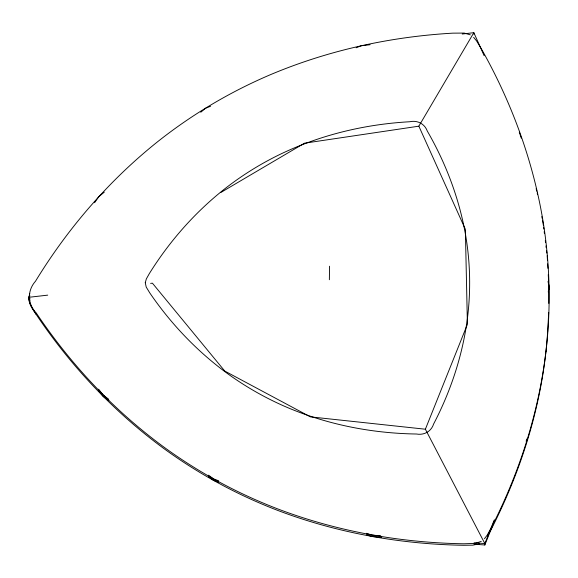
<?xml version="1.0" encoding="UTF-8"?>
<svg xmlns="http://www.w3.org/2000/svg" width="578" height="578" viewBox="0 0 578 578"><rect width="100%" height="100%" fill="white"/><g stroke="black" fill="none" stroke-linecap="round" stroke-linejoin="round"><path stroke-width="0.87" d="M548.695 312.445L547.641 332.191M548.811 303.436L548.804 284.528M329.366 279.73L329.554 266.212M473.815 34.088L473.837 32.679L462.212 34.03M474.061 544.18L484.841 544.989L484.855 543.587L494.176 520.142M29.196 295.669C27.701 302.728 32.592 308.789 36.139 314.367C70.791 366.069 114.003 412.078 164.268 448.86A490.065 481.387 0.8 0 0 279.586 511.118C338.433 533.183 401.103 544.259 463.881 545.285L472.862 545.155L479.4 543.804M547.496 333.983C542.785 401.977 522.259 468.31 491.43 528.913L487.565 535.972M29.016 296.687C28.214 303.378 32.773 309.042 36.139 314.367M548.255 292.063L549.028 286.717L548.031 281.407M548.753 289.903L549.006 288.126M545.986 351.287C538.653 412.699 519.579 472.407 491.452 527.418L487.175 535.163L484.443 538.775M29.442 294.643L29.767 293.61M484.841 544.989L494.826 519.875M526.103 441.18L527.107 438.673M474.083 542.778L484.855 543.587L425.386 429.216L467.407 324.316L465.355 229.278L418.848 126.177L473.837 32.679L484.154 55.719M29.948 295.813L28.922 297.287L28.9 298.696L29.991 300.134M94.619 202.661L98.722 196.751L104.278 192.149M200.747 112.262L205.602 108.238L210.623 106.222M220.904 192.438L304.469 143.2L418.848 126.177M481.257 541.398L475.217 543.399L463.903 543.79C401.125 542.764 338.448 531.688 279.608 509.623A490.065 481.387 0.8 0 1 164.289 447.365C114.025 410.575 70.812 364.574 36.161 312.871C27.426 303.884 27.123 290.597 35.482 281.248C67.872 228.187 109.054 180.459 157.693 141.668A490.065 481.387 0.8 0 1 270.222 74.772C328.087 50.329 390.229 36.725 452.885 33.148L464.206 33.083L470.326 34.832M356.149 47.772L361.163 45.756L370.108 44.716M47.714 295.141L28.922 297.287L30.013 298.725M150.62 283.386L152.411 283.177L224.763 371.054L310.372 416.861L425.386 429.216M380.707 535.777L371.726 535.105L366.625 533.292M381.581 537.251L371.705 536.507L366.604 534.701M218.708 480.802L213.607 478.996L208.579 475.174M218.686 482.211L213.585 480.397L208.557 476.575M108.743 399.275L103 394.904L98.643 389.167M108.729 400.684L102.978 396.313L98.621 390.569M473.628 37.324L476.503 40.821L481.12 48.386C511.581 102.19 533.219 161.067 543.197 222.147A489.421 480.752 0.8 0 1 545.986 351.287M519.29 132.196L521.269 138.164M536.138 188.623L536.817 191.195M537.215 192.929L537.554 194.685M541.81 216.62L542.157 218.376M542.496 220.131L543.399 225.42M543.623 227.205L543.847 228.989M544.18 231.662L544.404 233.447M545.3 240.585L545.516 242.363M545.964 245.932L546.188 247.716M546.521 250.39L546.86 253.063M547.193 255.743L547.445 260.237M547.648 263.835L547.901 268.337M548.255 274.629L548.609 280.93M145.273 282.714L146.205 287.042L149.774 292.909C171.442 324.619 198.406 352.717 229.639 375.122A306.398 300.965 0.8 0 0 282.62 405.431C324.641 424.108 370.534 433.319 416.442 434.013C424.042 435.436 431.282 431.477 433.623 423.992C451.136 390.425 463.079 353.895 467.674 316.274A293.552 288.35 0.8 0 0 465.969 237.305C459.748 199.887 446.245 163.877 427.301 131.069C424.642 123.685 417.244 120.014 409.701 121.748C363.887 124.306 318.435 135.368 277.238 155.742A306.398 300.965 0.8 0 0 225.601 188.182C195.371 211.837 169.636 241.012 149.355 273.567L146.328 278.928L145.273 282.714"/></g></svg>
